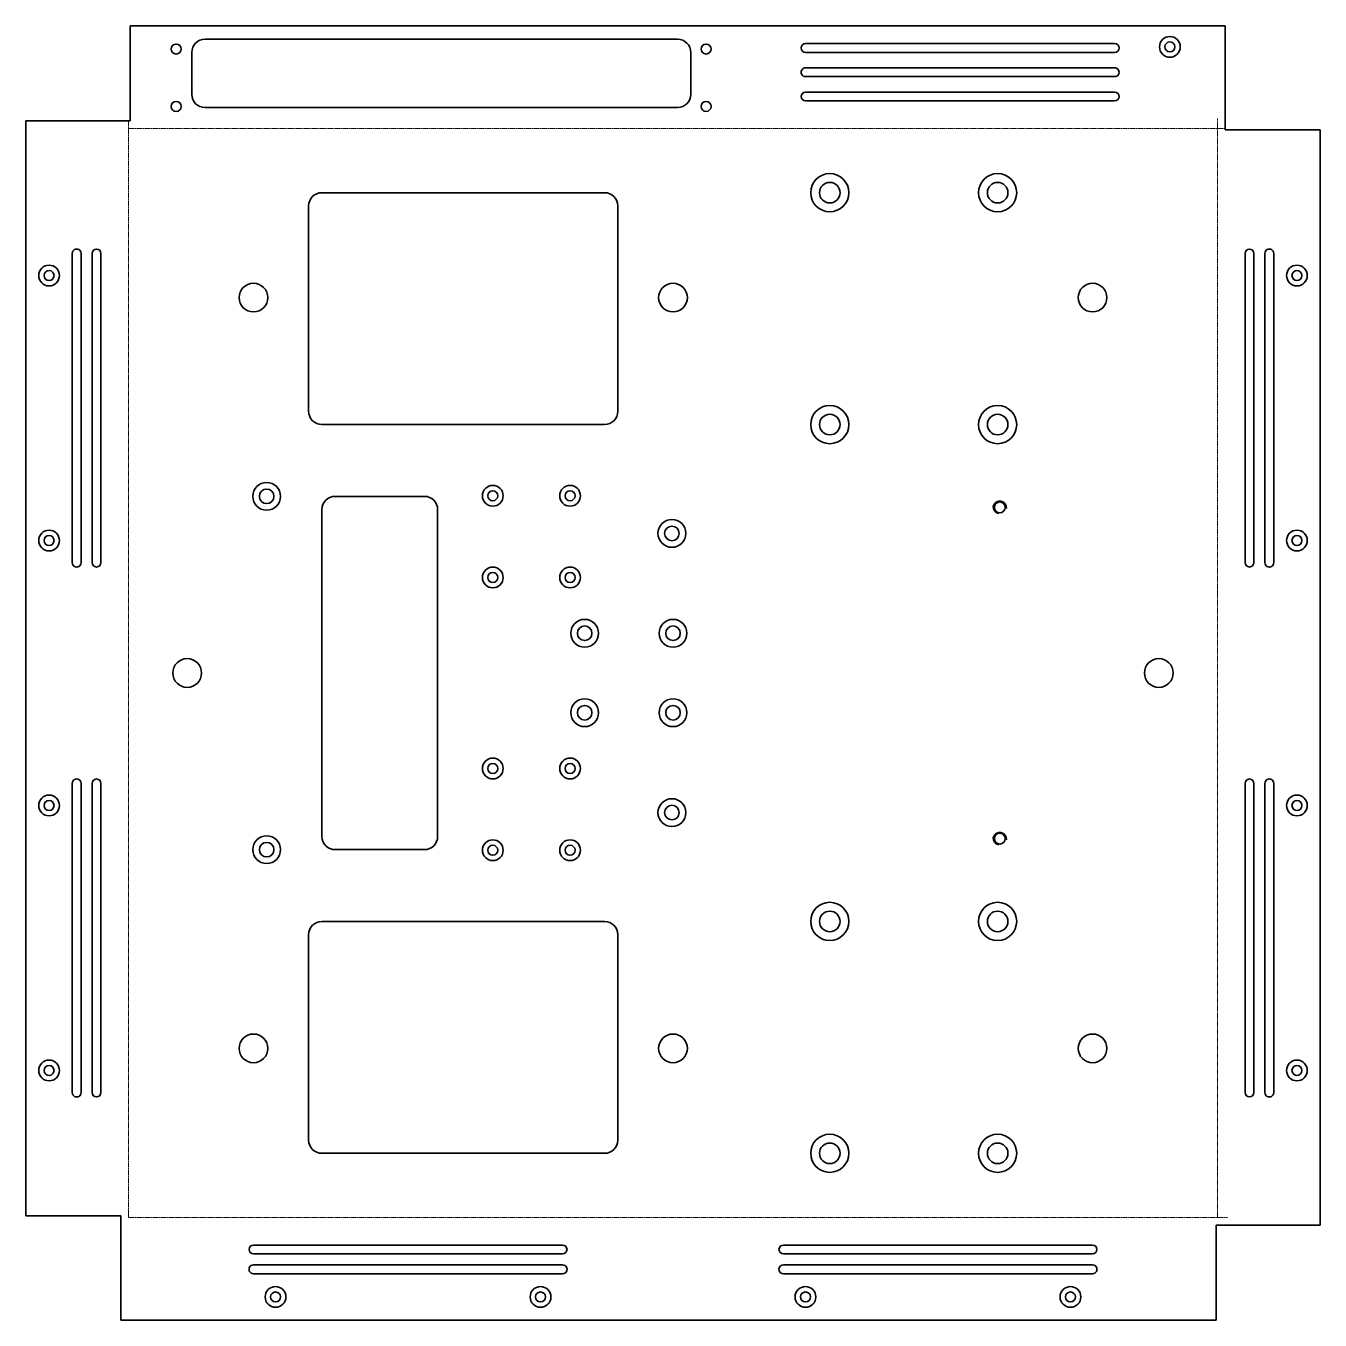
# Model space of a CAD drawing. Header units: millimetres. Extents: x 0 to 586, y 0 to 586.
import ezdxf

# ---------------------------------------------------------------- set-up
doc = ezdxf.new("R2010")
doc.units = ezdxf.units.MM
doc.linetypes.add('Chain', pattern=[13.68, 9.12, -1.14, 2.28, -1.14])
for name, color, linetype, lineweight in [('SIMUMAK Bend Centerline (ISO)', 7, 'Chain', 9), ('SIMUMAK Visible (ISO)', 7, 'Continuous', 35), ('SIMUMAK Visible Narrow (ISO)', 7, 'Continuous', 25)]:
    doc.layers.add(name, color=color, linetype=linetype, lineweight=lineweight)

# ---------------------------------------------------------------- blocks, each defined once
blk = doc.blocks.new('2DOF-150-17-PINF-01_BASE PLATAFORMA 2DOF-150-ASI (plano I)_VIEW2')
at = {"layer": 'SIMUMAK Bend Centerline (ISO)', "ltscale": 0.263158}
for p, q in [((-246.52, 250), (-246.52, -246.52)), ((-246.52, 246.52), (250, 246.52)), ((246.52, -246.52), (246.52, 251.05)), ((-246.52, -246.52), (251.05, -246.52))]:
    blk.add_line(p, q, dxfattribs=at)
at = {"layer": 'SIMUMAK Visible (ISO)'}
for p, q in [((-245.9, 293.05), (250, 293.05)), ((-245.9, 250), (-245.9, 293.05)), ((250, 245.9), (250, 293.05)), ((-211.93, 287.05), (2.07, 287.05)), ((60, 285.05), (200, 285.05)), ((-217.93, 262.05), (-217.93, 281.05)), ((8.07, 281.05), (8.07, 262.05)), ((200, 281.05), (60, 281.05)), ((60, 274.05), (199.98, 274.05)), ((200.01, 270.05), (60, 270.05)), ((60, 263.05), (200, 263.05)), ((200, 259.05), (60, 259.05)), ((2.07, 256.05), (-211.93, 256.05)), ((-293.05, -245.9), (-293.05, 250)), ((-245.9, 250), (-293.05, 250)), ((250, 245.9), (293.05, 245.9)), ((293.05, 245.9), (293.05, -250)), ((-159, 217.5), (-31, 217.5)), ((-165, 118.5), (-165, 211.5)), ((-25, 211.5), (-25, 118.5)), ((-272.05, 50), (-272.05, 189.98)), ((-268.05, 190.01), (-268.05, 50)), ((-263.05, 50), (-263.05, 190)), ((-259.05, 190), (-259.05, 50)), ((259.05, 50), (259.05, 190)), ((263.05, 190), (263.05, 50)), ((268.05, 50), (268.05, 190.01)), ((272.05, 189.98), (272.05, 50)), ((-31, 112.5), (-159, 112.5)), ((-153, 80), (-112.6, 80)), ((-159, -74), (-159, 74)), ((-106.6, 74), (-106.6, -74)), ((-272.05, -189.98), (-272.05, -50)), ((-268.05, -50), (-268.05, -190.01)), ((-263.05, -190), (-263.05, -50)), ((-259.05, -50), (-259.05, -190)), ((259.05, -190), (259.05, -50)), ((263.05, -50), (263.05, -190)), ((268.05, -190.01), (268.05, -50)), ((272.05, -50), (272.05, -189.98)), ((-112.6, -80), (-153, -80)), ((-159, -112.5), (-31, -112.5)), ((-165, -211.5), (-165, -118.5)), ((-25, -118.5), (-25, -211.5)), ((-31, -217.5), (-159, -217.5)), ((-250, -245.9), (-293.05, -245.9)), ((-250, -245.9), (-250, -293.05)), ((245.9, -250), (293.05, -250)), ((245.9, -250), (245.9, -293.05)), ((-190, -259.05), (-50, -259.05)), ((-50, -263.05), (-190, -263.05)), ((50, -259.05), (190, -259.05)), ((190, -263.05), (50, -263.05)), ((-190.01, -268.05), (-50, -268.05)), ((50, -268.05), (190.01, -268.05)), ((-50, -272.05), (-189.98, -272.05)), ((189.98, -272.05), (50, -272.05)), ((245.9, -293.05), (-250, -293.05))]:
    blk.add_line(p, q, dxfattribs=at)
for centre, radius in [((225, 283.55), 4.7), ((-225, 282.55), 2.25), ((15, 282.55), 2.25), ((225, 283.55), 2.25), ((-225, 256.55), 2.25), ((15, 256.55), 2.25), ((71, 217.5), 8.65), ((147, 217.5), 8.65), ((71, 217.5), 4.65), ((147, 217.5), 4.65), ((-282.55, 180), 4.7), ((-282.55, 180), 2.25), ((282.55, 180), 4.7), ((282.55, 180), 2.25), ((-190, 170), 6.5), ((0, 170), 6.5), ((190, 170), 6.5), ((71, 112.5), 8.65), ((147, 112.5), 8.65), ((71, 112.5), 4.65), ((147, 112.5), 4.65), ((-184, 80), 6.3), ((-184, 80), 3.3), ((-81.6, 80.25), 4.7), ((-81.6, 80.25), 2.25), ((-46.6, 80.25), 4.7), ((-46.6, 80.25), 2.25), ((148, 75), 2.46), ((-282.55, 60), 4.7), ((-0.5, 63.22), 6.3), ((-0.5, 63.22), 3.3), ((282.55, 60), 4.7), ((-282.55, 60), 2.25), ((282.55, 60), 2.25), ((-81.6, 43.25), 4.7), ((-46.6, 43.25), 4.7), ((-81.6, 43.25), 2.25), ((-46.6, 43.25), 2.25), ((-40, 18), 6.3), ((0, 18), 6.3), ((-40, 18), 3.3), ((0, 18), 3.3), ((-220, 0), 6.5), ((220, 0), 6.5), ((-40, -18), 6.3), ((0, -18), 6.3), ((-40, -18), 3.3), ((0, -18), 3.3), ((-81.6, -43.25), 4.7), ((-81.6, -43.25), 2.25), ((-46.6, -43.25), 4.7), ((-46.6, -43.25), 2.25), ((-282.55, -60), 4.7), ((-282.55, -60), 2.25), ((-0.5, -63.22), 6.3), ((282.55, -60), 4.7), ((282.55, -60), 2.25), ((-0.5, -63.22), 3.3), ((-184, -80), 6.3), ((-81.6, -80.25), 4.7), ((-46.6, -80.25), 4.7), ((148, -75), 2.46), ((-184, -80), 3.3), ((-81.6, -80.25), 2.25), ((-46.6, -80.25), 2.25), ((71, -112.5), 8.65), ((147, -112.5), 8.65), ((71, -112.5), 4.65), ((147, -112.5), 4.65), ((-190, -170), 6.5), ((0, -170), 6.5), ((190, -170), 6.5), ((-282.55, -180), 4.7), ((282.55, -180), 4.7), ((-282.55, -180), 2.25), ((282.55, -180), 2.25), ((71, -217.5), 8.65), ((147, -217.5), 8.65), ((71, -217.5), 4.65), ((147, -217.5), 4.65), ((-180, -282.55), 4.7), ((-180, -282.55), 2.25), ((-60, -282.55), 4.7), ((-60, -282.55), 2.25), ((60, -282.55), 4.7), ((60, -282.55), 2.25), ((180, -282.55), 4.7), ((180, -282.55), 2.25)]:
    blk.add_circle(centre, radius, dxfattribs=at)
at = {"layer": 'SIMUMAK Visible (ISO)', "extrusion": (0, 0, -1)}
for centre, radius, start, end in [((211.93, 281.05), 6, 0, 90), ((-2.07, 281.05), 6, 90, 180), ((-60, 283.05), 2, 270, 90), ((-200, 283.05), 2, 90, 270), ((-60, 272.05), 2, 270, 90.00005), ((-200, 272.05), 2, 89.46999, 269.63462), ((211.93, 262.05), 6, 270, 0), ((-2.07, 262.05), 6, 180, 270), ((-60, 261.05), 2, 270, 90), ((-200, 261.05), 2, 90, 270), ((159, 211.5), 6, 360, 90), ((31, 211.5), 6, 90, 180), ((270.05, 190), 2, 359.46999, 179.63462), ((261.05, 190), 2, 360, 180), ((-261.05, 190), 2, 0, 180), ((-270.05, 190), 2, 0.36538, 180.53001), ((159, 118.5), 6, 270, 360), ((31, 118.5), 6, 180, 270), ((153, 74), 6, 360, 90), ((112.6, 74), 6, 90, 180), ((270.05, 50), 2, 180, 0.00005), ((261.05, 50), 2, 180, 360), ((-261.05, 50), 2, 180, 0), ((-270.05, 50), 2, 179.99995, 360), ((270.05, -50), 2, 359.99995, 180), ((261.05, -50), 2, 0, 180), ((-261.05, -50), 2, 360, 180), ((-270.05, -50), 2, 0, 180.00005), ((153, -74), 6, 270, 0), ((112.6, -74), 6, 180, 270), ((159, -118.5), 6, 360, 90), ((31, -118.5), 6, 90, 180), ((270.05, -190), 2, 180.36538, 0.53001), ((261.05, -190), 2, 180, 0), ((-261.05, -190), 2, 180, 360), ((-270.05, -190), 2, 179.46999, 359.63462), ((159, -211.5), 6, 270, 0), ((31, -211.5), 6, 180, 270), ((190, -261.05), 2, 270, 90), ((50, -261.05), 2, 90, 270), ((-50, -261.05), 2, 270, 90), ((-190, -261.05), 2, 90, 270), ((190, -270.05), 2, 269.46999, 89.63462), ((50, -270.05), 2, 90, 270.00005), ((-50, -270.05), 2, 269.99995, 90), ((-190, -270.05), 2, 90.36538, 270.53001)]:
    blk.add_arc(centre, radius, start, end, dxfattribs=at)
at = {"layer": 'SIMUMAK Visible Narrow (ISO)', "extrusion": (0, 0, -1)}
for centre in [(-148, 75), (-148, -75)]:
    blk.add_arc(centre, 3, 280, 190, dxfattribs=at)

msp = doc.modelspace()

# ---------------------------------------------------------------- block references
msp.add_blockref('2DOF-150-17-PINF-01_BASE PLATAFORMA 2DOF-150-ASI (plano I)_VIEW2', (293.05, 293.05))

doc.saveas('drawing.dxf')
